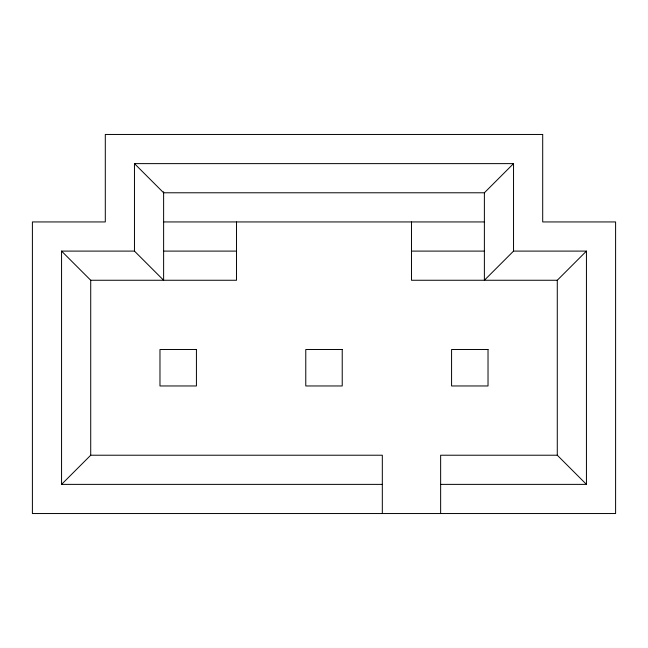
<?xml version="1.0" encoding="UTF-8"?>
<svg xmlns="http://www.w3.org/2000/svg" width="648" height="648" viewBox="0 0 648 648"><rect width="100%" height="100%" fill="white"/><g stroke="black" fill="none" stroke-linecap="round" stroke-linejoin="round"><path stroke-width="0.97" d="M163.62 191.776L163.62 280.26L134.46 251.1L61.56 251.1L61.56 484.38L90.72 455.22L382.32 455.22L382.32 513.54M484.38 192.78L513.54 163.62L513.54 251.1L484.38 280.26L484.38 192.78L163.62 192.78L134.46 163.62L134.46 251.1M440.64 484.38L586.44 484.38L557.28 455.22L557.28 280.26L586.44 251.1L513.54 251.1M134.46 163.62L513.54 163.62M163.62 221.94L484.38 221.94M163.62 251.1L236.52 251.1M411.48 251.1L484.38 251.1M61.56 251.1L90.72 280.26L236.52 280.26L236.52 221.94M557.28 280.26L411.48 280.26L411.48 221.94M557.28 455.22L440.64 455.22L440.64 513.54M61.56 484.38L382.32 484.38M586.44 251.1L586.44 484.38M90.72 280.26L90.72 455.22M542.7 134.46L105.3 134.46L105.3 221.94L32.4 221.94L32.4 513.54L615.6 513.54L615.6 221.94L542.7 221.94L542.7 134.46M196.425 349.515L159.975 349.515L159.975 385.965L196.425 385.965L196.425 349.515M342.225 349.515L305.775 349.515L305.775 385.965L342.225 385.965L342.225 349.515M488.025 349.515L451.575 349.515L451.575 385.965L488.025 385.965L488.025 349.515"/></g></svg>
